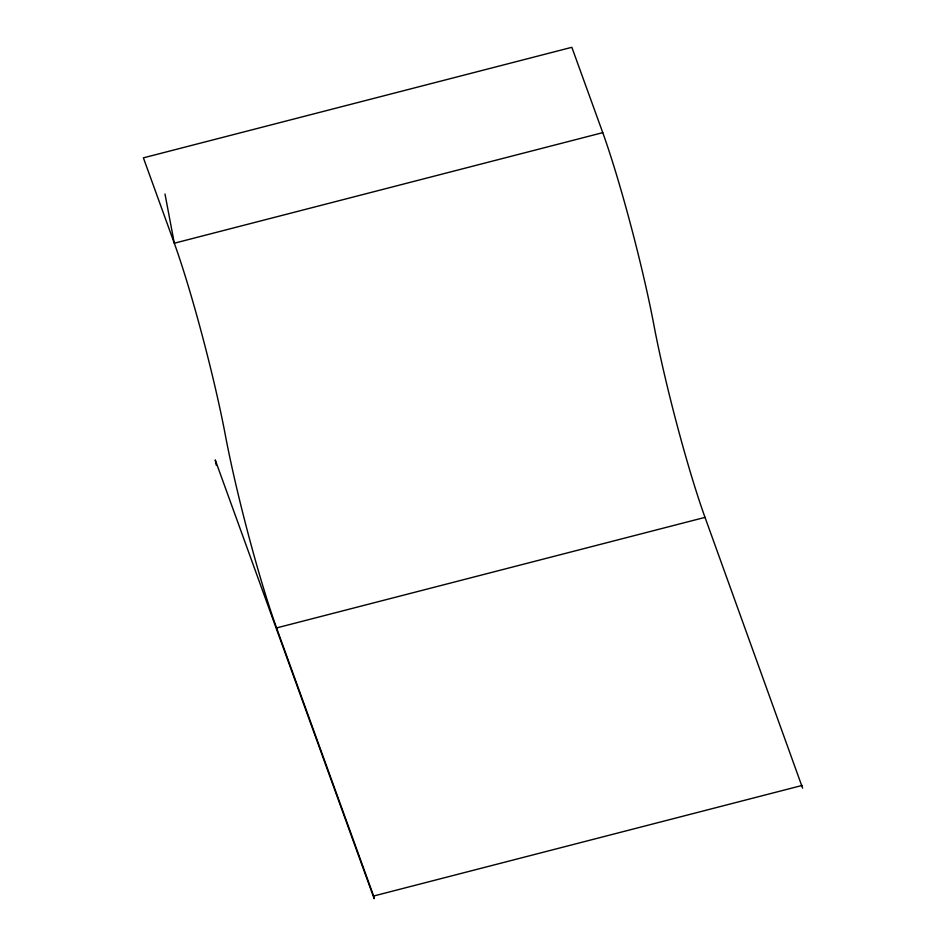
<?xml version="1.0" encoding="UTF-8"?>
<svg xmlns="http://www.w3.org/2000/svg" width="946" height="946" viewBox="0 0 946 946"><rect width="100%" height="100%" fill="white"/><g stroke="black" fill="none" stroke-linecap="round" stroke-linejoin="round"><path stroke-width="1.42" d="M602.756 132.653L174.301 243.217L143.39 157.852L571.845 47.3L602.756 132.653A141.332 11.198 75.5 0 1 653.887 325.022A141.332 11.198 75.5 0 0 705.018 517.379L802.61 788.148M165.006 194.013L174.301 243.217A141.332 11.198 75.5 0 1 225.432 435.574A141.332 11.198 75.5 0 0 276.563 627.931L705.018 517.379M276.563 627.931L373.646 896.016L802.102 785.452M373.646 896.016L374.155 898.7L215.239 459.91L216.232 465.148"/></g></svg>
